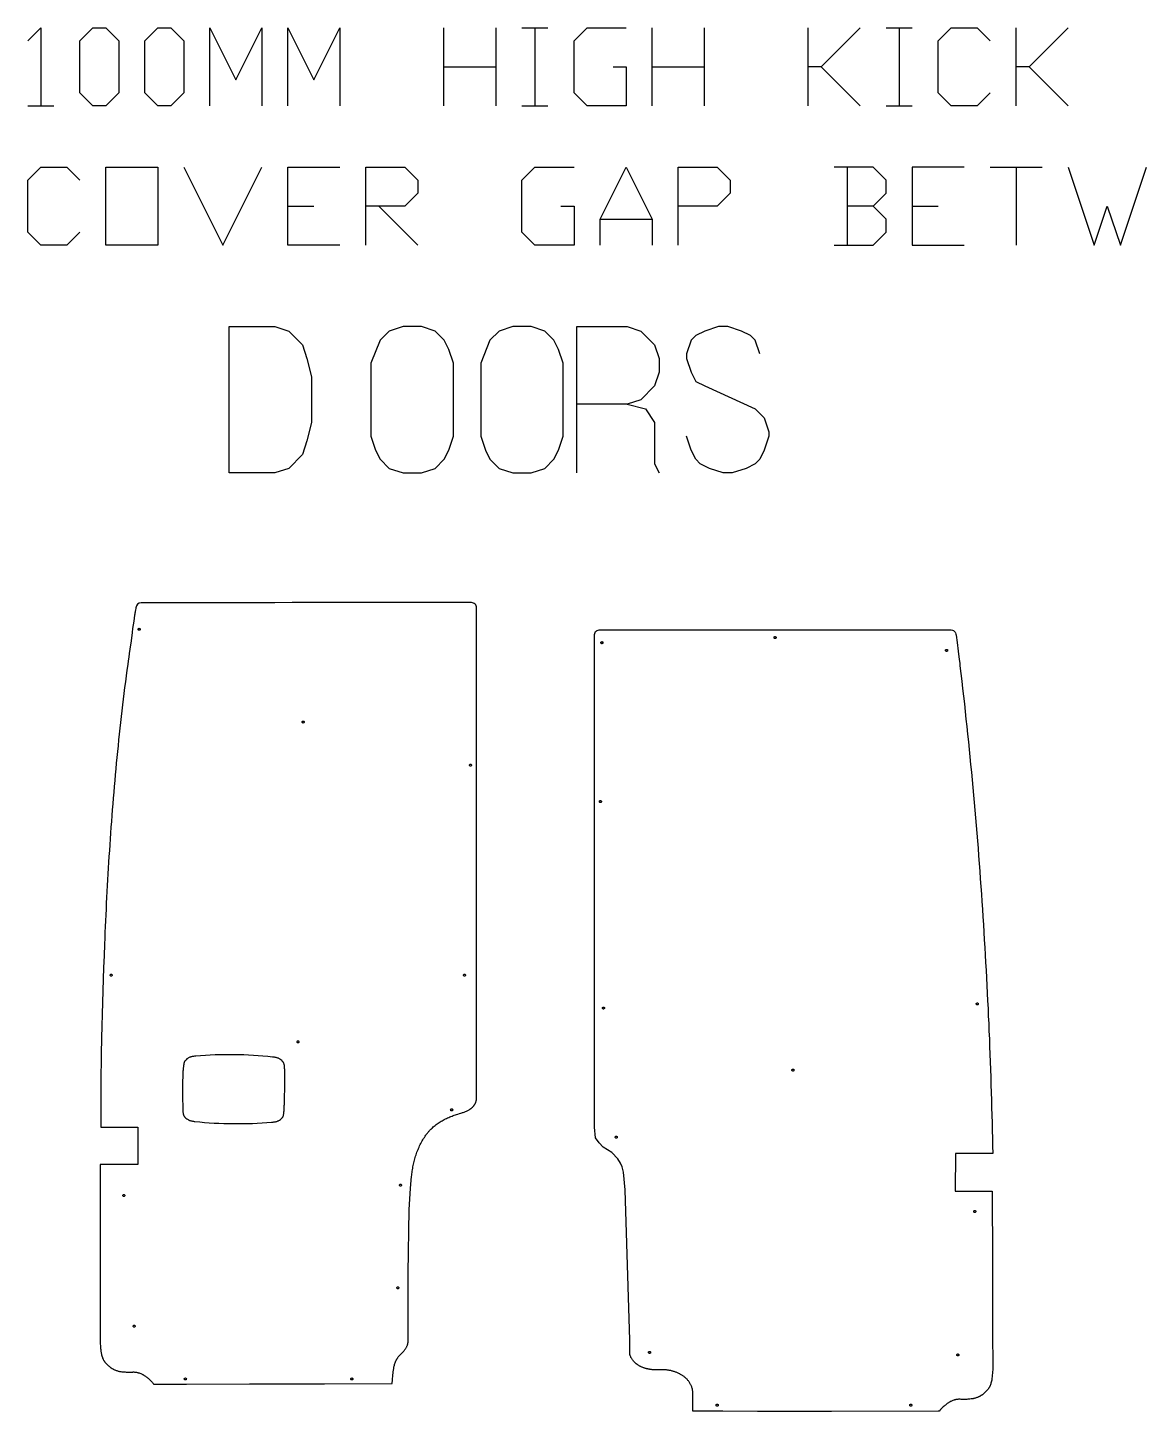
# Model space of a CAD drawing. Extents: x 123 to 9383, y -9826 to -282.
# Drawn here: x 123 to 2308, y -9329 to -6629 of the extents above; entities that cross this region are included whole.
import ezdxf

# ---------------------------------------------------------------- set-up
doc = ezdxf.new("R2010")
doc.units = 0
doc.layers.add('Default_Layer', color=1, linetype='CONTINUOUS')

msp = doc.modelspace()

# ---------------------------------------------------------------- linework, layer by layer
at = {"layer": 'Default_Layer'}
for points in [[(123.2, -6654.2), (148.6, -6628.8), (148.6, -6781.2)], [(478.8, -6781.2), (478.8, -6628.8), (529.6, -6730.4), (580.4, -6628.8), (580.4, -6781.2)], [(631.2, -6781.2), (631.2, -6628.8), (682, -6730.4), (732.8, -6628.8), (732.8, -6781.2)], [(936, -6781.2), (936, -6628.8)], [(1037.6, -6628.8), (1037.6, -6781.2)], [(1088.4, -6628.8), (1139.2, -6628.8)], [(1113.8, -6628.8), (1113.8, -6781.2)], [(1266.2, -6705), (1291.6, -6705), (1291.6, -6781.2), (1215.4, -6781.2), (1190, -6755.8), (1190, -6654.2), (1215.4, -6628.8), (1291.6, -6628.8)], [(1342.4, -6781.2), (1342.4, -6628.8)], [(1444, -6628.8), (1444, -6781.2)], [(1647.2, -6781.2), (1647.2, -6628.8)], [(1748.8, -6628.8), (1672.6, -6705), (1647.2, -6705)], [(1799.6, -6628.8), (1850.4, -6628.8)], [(1825, -6628.8), (1825, -6781.2)], [(2002.8, -6755.8), (1977.4, -6781.2), (1926.6, -6781.2), (1901.2, -6755.8), (1901.2, -6654.2), (1926.6, -6628.8), (1977.4, -6628.8), (2002.8, -6654.2)], [(2053.6, -6781.2), (2053.6, -6628.8)], [(2155.2, -6628.8), (2079, -6705), (2053.6, -6705)], [(936, -6705), (1037.6, -6705)], [(1342.4, -6705), (1444, -6705)], [(1672.6, -6705), (1748.8, -6781.2)], [(2079, -6705), (2155.2, -6781.2)], [(123.2, -6781.2), (174, -6781.2)], [(1088.4, -6781.2), (1139.2, -6781.2)], [(1799.6, -6781.2), (1850.4, -6781.2)], [(224.8, -7027.9), (199.4, -7053.3), (148.6, -7053.3), (123.2, -7027.9), (123.2, -6926.3), (148.6, -6900.9), (199.4, -6900.9), (224.8, -6926.3)], [(428, -6900.9), (504.2, -7053.3), (580.4, -6900.9)], [(732.8, -7053.3), (631.2, -7053.3), (631.2, -6900.9), (732.8, -6900.9)], [(783.6, -7053.3), (783.6, -6900.9), (859.8, -6900.9), (885.2, -6926.3), (885.2, -6951.7), (859.8, -6977.1), (783.6, -6977.1)], [(1164.6, -6977.1), (1190, -6977.1), (1190, -7053.3), (1113.8, -7053.3), (1088.4, -7027.9), (1088.4, -6926.3), (1113.8, -6900.9), (1190, -6900.9)], [(1240.8, -7053.3), (1240.8, -7002.5), (1291.6, -6900.9), (1342.4, -7002.5), (1342.4, -7053.3)], [(1393.2, -7053.3), (1393.2, -6900.9), (1469.4, -6900.9), (1494.8, -6926.3), (1494.8, -6951.7), (1469.4, -6977.1), (1393.2, -6977.1)], [(1774.2, -6977.1), (1799.6, -6951.7), (1799.6, -6926.3), (1774.2, -6900.9), (1698, -6900.9)], [(1723.4, -6900.9), (1723.4, -7053.3)], [(1952, -6900.9), (1850.4, -6900.9), (1850.4, -7053.3), (1952, -7053.3)], [(2002.8, -6900.9), (2104.4, -6900.9)], [(2053.6, -6900.9), (2053.6, -7053.3)], [(2155.2, -6900.9), (2206, -7053.3), (2231.4, -6977.1), (2256.8, -7053.3), (2307.6, -6900.9)], [(631.2, -6977.1), (682, -6977.1)], [(809, -6977.1), (885.2, -7053.3)], [(1698, -7053.3), (1774.2, -7053.3), (1799.6, -7027.9), (1799.6, -7002.5), (1774.2, -6977.1), (1723.4, -6977.1)], [(1850.4, -6977.1), (1901.2, -6977.1)], [(1240.8, -7002.5), (1342.4, -7002.5)], [(1195.5, -7497.7), (1195.5, -7211.9), (1293.7, -7211.9), (1320.5, -7220.9), (1347.3, -7247.7), (1356.2, -7274.5), (1356.2, -7301.2), (1347.3, -7328), (1320.5, -7354.8), (1293.7, -7363.8), (1195.5, -7363.8)], [(1552.7, -7265.5), (1543.7, -7238.7), (1534.8, -7229.8), (1516.9, -7220.9), (1490.2, -7211.9), (1472.3, -7211.9), (1445.5, -7220.9), (1427.6, -7229.8), (1418.7, -7238.7), (1409.8, -7265.5), (1409.8, -7274.5), (1418.7, -7301.2), (1427.6, -7319.1), (1445.5, -7328), (1543.7, -7372.7), (1561.6, -7390.5), (1570.5, -7417.3), (1570.5, -7426.3), (1561.6, -7453.1), (1552.7, -7470.9), (1543.7, -7479.8), (1525.9, -7488.8), (1499.1, -7497.7), (1481.2, -7497.7), (1454.4, -7488.8), (1436.6, -7479.8), (1427.6, -7470.9), (1418.7, -7453.1), (1409.8, -7426.3)], [(1293.7, -7363.8), (1329.4, -7372.7), (1347.3, -7399.5), (1347.3, -7479.8), (1356.2, -7497.7)]]:
    msp.add_lwpolyline(points, dxfattribs=at)
for points in [[(250.2, -6781.2), (224.8, -6755.8), (224.8, -6654.2), (250.2, -6628.8), (275.6, -6628.8), (301, -6654.2), (301, -6755.8), (275.6, -6781.2), (250.2, -6781.2)], [(377.2, -6781.2), (351.8, -6755.8), (351.8, -6654.2), (377.2, -6628.8), (402.6, -6628.8), (428, -6654.2), (428, -6755.8), (402.6, -6781.2), (377.2, -6781.2)], [(275.6, -7053.3), (275.6, -6900.9), (377.2, -6900.9), (377.2, -7053.3), (275.6, -7053.3)], [(516.8, -7497.7), (516.8, -7211.9), (606.1, -7211.9), (632.9, -7220.9), (659.7, -7247.7), (668.6, -7274.5), (677.5, -7310.2), (677.5, -7399.5), (668.6, -7435.2), (659.7, -7462), (632.9, -7488.8), (606.1, -7497.7), (516.8, -7497.7)], [(954.4, -7283.4), (945.4, -7256.6), (936.5, -7238.7), (918.7, -7220.9), (891.9, -7211.9), (856.1, -7211.9), (829.4, -7220.9), (811.5, -7238.7), (793.6, -7283.4), (793.6, -7426.3), (802.6, -7453.1), (811.5, -7470.9), (829.4, -7488.8), (856.1, -7497.7), (891.9, -7497.7), (918.7, -7488.8), (936.5, -7470.9), (945.4, -7453.1), (954.4, -7426.3), (954.4, -7283.4)], [(1168.7, -7283.4), (1159.8, -7256.6), (1150.8, -7238.7), (1133, -7220.9), (1106.2, -7211.9), (1070.5, -7211.9), (1043.7, -7220.9), (1025.8, -7238.7), (1007.9, -7283.4), (1007.9, -7426.3), (1016.9, -7453.1), (1025.8, -7470.9), (1043.7, -7488.8), (1070.5, -7497.7), (1106.2, -7497.7), (1133, -7488.8), (1150.8, -7470.9), (1159.8, -7453.1), (1168.7, -7426.3), (1168.7, -7283.4)], [(1242.5, -7829), (1242.6, -7828.8), (1242.6, -7828.6), (1242.6, -7828.4), (1242.7, -7828.2), (1242.8, -7828.1), (1242.9, -7827.9), (1243, -7827.7), (1243.1, -7827.6), (1243.3, -7827.5), (1243.4, -7827.4), (1243.6, -7827.3), (1243.8, -7827.2), (1244, -7827.1), (1244.1, -7827.1), (1244.3, -7827), (1244.5, -7827), (1244.8, -7827), (1244.9, -7827.1), (1245.1, -7827.1), (1245.3, -7827.2), (1245.5, -7827.3), (1245.7, -7827.4), (1245.8, -7827.5), (1246, -7827.6), (1246.1, -7827.7), (1246.2, -7827.9), (1246.3, -7828.1), (1246.4, -7828.2), (1246.5, -7828.4), (1246.5, -7828.6), (1246.5, -7828.8), (1246.5, -7829), (1246.5, -7829.2), (1246.5, -7829.4), (1246.5, -7829.6), (1246.4, -7829.8), (1246.3, -7830), (1246.2, -7830.1), (1246.1, -7830.3), (1246, -7830.4), (1245.8, -7830.6), (1245.7, -7830.7), (1245.5, -7830.8), (1245.3, -7830.9), (1245.1, -7830.9), (1244.9, -7831), (1244.8, -7831), (1244.5, -7831), (1244.3, -7831), (1244.1, -7831), (1244, -7830.9), (1243.8, -7830.9), (1243.6, -7830.8), (1243.4, -7830.7), (1243.3, -7830.6), (1243.1, -7830.4), (1243, -7830.3), (1242.9, -7830.1), (1242.8, -7830), (1242.7, -7829.8), (1242.6, -7829.6), (1242.6, -7829.4), (1242.6, -7829.2), (1242.5, -7829)], [(1580.5, -7819), (1580.6, -7818.8), (1580.6, -7818.6), (1580.6, -7818.4), (1580.7, -7818.2), (1580.8, -7818.1), (1580.9, -7817.9), (1581, -7817.7), (1581.1, -7817.6), (1581.3, -7817.5), (1581.4, -7817.4), (1581.6, -7817.3), (1581.8, -7817.2), (1582, -7817.1), (1582.1, -7817.1), (1582.3, -7817), (1582.5, -7817), (1582.8, -7817), (1582.9, -7817.1), (1583.1, -7817.1), (1583.3, -7817.2), (1583.5, -7817.3), (1583.7, -7817.4), (1583.8, -7817.5), (1584, -7817.6), (1584.1, -7817.7), (1584.2, -7817.9), (1584.3, -7818.1), (1584.4, -7818.2), (1584.5, -7818.4), (1584.5, -7818.6), (1584.5, -7818.8), (1584.5, -7819), (1584.5, -7819.2), (1584.5, -7819.4), (1584.5, -7819.6), (1584.4, -7819.8), (1584.3, -7820), (1584.2, -7820.1), (1584.1, -7820.3), (1584, -7820.4), (1583.8, -7820.6), (1583.7, -7820.7), (1583.5, -7820.8), (1583.3, -7820.9), (1583.1, -7820.9), (1582.9, -7821), (1582.8, -7821), (1582.5, -7821), (1582.3, -7821), (1582.1, -7821), (1582, -7820.9), (1581.8, -7820.9), (1581.6, -7820.8), (1581.4, -7820.7), (1581.3, -7820.6), (1581.1, -7820.4), (1581, -7820.3), (1580.9, -7820.1), (1580.8, -7820), (1580.7, -7819.8), (1580.6, -7819.6), (1580.6, -7819.4), (1580.6, -7819.2), (1580.5, -7819)], [(1915.5, -7844), (1915.6, -7843.8), (1915.6, -7843.6), (1915.6, -7843.4), (1915.7, -7843.2), (1915.8, -7843.1), (1915.9, -7842.9), (1916, -7842.7), (1916.1, -7842.6), (1916.3, -7842.5), (1916.4, -7842.4), (1916.6, -7842.3), (1916.8, -7842.2), (1917, -7842.1), (1917.1, -7842.1), (1917.3, -7842), (1917.5, -7842), (1917.8, -7842), (1917.9, -7842.1), (1918.1, -7842.1), (1918.3, -7842.2), (1918.5, -7842.3), (1918.7, -7842.4), (1918.8, -7842.5), (1919, -7842.6), (1919.1, -7842.7), (1919.2, -7842.9), (1919.3, -7843.1), (1919.4, -7843.2), (1919.5, -7843.4), (1919.5, -7843.6), (1919.5, -7843.8), (1919.5, -7844), (1919.5, -7844.2), (1919.5, -7844.4), (1919.5, -7844.6), (1919.4, -7844.8), (1919.3, -7845), (1919.2, -7845.1), (1919.1, -7845.3), (1919, -7845.4), (1918.8, -7845.6), (1918.7, -7845.7), (1918.5, -7845.8), (1918.3, -7845.9), (1918.1, -7845.9), (1917.9, -7846), (1917.8, -7846), (1917.5, -7846), (1917.3, -7846), (1917.1, -7846), (1917, -7845.9), (1916.8, -7845.9), (1916.6, -7845.8), (1916.4, -7845.7), (1916.3, -7845.6), (1916.1, -7845.4), (1916, -7845.3), (1915.9, -7845.1), (1915.8, -7845), (1915.7, -7844.8), (1915.6, -7844.6), (1915.6, -7844.4), (1915.6, -7844.2), (1915.5, -7844)], [(1239.5, -8139), (1239.6, -8138.8), (1239.6, -8138.6), (1239.6, -8138.4), (1239.7, -8138.2), (1239.8, -8138.1), (1239.9, -8137.9), (1240, -8137.7), (1240.1, -8137.6), (1240.3, -8137.5), (1240.4, -8137.4), (1240.6, -8137.3), (1240.8, -8137.2), (1241, -8137.1), (1241.1, -8137.1), (1241.3, -8137), (1241.5, -8137), (1241.8, -8137), (1241.9, -8137.1), (1242.1, -8137.1), (1242.3, -8137.2), (1242.5, -8137.3), (1242.7, -8137.4), (1242.8, -8137.5), (1243, -8137.6), (1243.1, -8137.7), (1243.2, -8137.9), (1243.3, -8138.1), (1243.4, -8138.2), (1243.5, -8138.4), (1243.5, -8138.6), (1243.5, -8138.8), (1243.5, -8139), (1243.5, -8139.2), (1243.5, -8139.4), (1243.5, -8139.6), (1243.4, -8139.8), (1243.3, -8140), (1243.2, -8140.1), (1243.1, -8140.3), (1243, -8140.4), (1242.8, -8140.6), (1242.7, -8140.7), (1242.5, -8140.8), (1242.3, -8140.9), (1242.1, -8140.9), (1241.9, -8141), (1241.8, -8141), (1241.5, -8141), (1241.3, -8141), (1241.1, -8141), (1241, -8140.9), (1240.8, -8140.9), (1240.6, -8140.8), (1240.4, -8140.7), (1240.3, -8140.6), (1240.1, -8140.4), (1240, -8140.3), (1239.9, -8140.1), (1239.8, -8140), (1239.7, -8139.8), (1239.6, -8139.6), (1239.6, -8139.4), (1239.6, -8139.2), (1239.5, -8139)], [(1975.5, -8534), (1975.6, -8533.8), (1975.6, -8533.6), (1975.6, -8533.4), (1975.7, -8533.2), (1975.8, -8533.1), (1975.9, -8532.9), (1976, -8532.7), (1976.1, -8532.6), (1976.3, -8532.5), (1976.4, -8532.4), (1976.6, -8532.3), (1976.8, -8532.2), (1977, -8532.1), (1977.1, -8532.1), (1977.3, -8532), (1977.5, -8532), (1977.8, -8532), (1977.9, -8532.1), (1978.1, -8532.1), (1978.3, -8532.2), (1978.5, -8532.3), (1978.7, -8532.4), (1978.8, -8532.5), (1979, -8532.6), (1979.1, -8532.7), (1979.2, -8532.9), (1979.3, -8533.1), (1979.4, -8533.2), (1979.5, -8533.4), (1979.5, -8533.6), (1979.5, -8533.8), (1979.5, -8534), (1979.5, -8534.2), (1979.5, -8534.4), (1979.5, -8534.6), (1979.4, -8534.8), (1979.3, -8535), (1979.2, -8535.1), (1979.1, -8535.3), (1979, -8535.4), (1978.8, -8535.6), (1978.7, -8535.7), (1978.5, -8535.8), (1978.3, -8535.9), (1978.1, -8535.9), (1977.9, -8536), (1977.8, -8536), (1977.5, -8536), (1977.3, -8536), (1977.1, -8536), (1977, -8535.9), (1976.8, -8535.9), (1976.6, -8535.8), (1976.4, -8535.7), (1976.3, -8535.6), (1976.1, -8535.4), (1976, -8535.3), (1975.9, -8535.1), (1975.8, -8535), (1975.7, -8534.8), (1975.6, -8534.6), (1975.6, -8534.4), (1975.6, -8534.2), (1975.5, -8534)], [(1245.5, -8542), (1245.6, -8541.8), (1245.6, -8541.6), (1245.6, -8541.4), (1245.7, -8541.2), (1245.8, -8541.1), (1245.9, -8540.9), (1246, -8540.7), (1246.1, -8540.6), (1246.3, -8540.5), (1246.4, -8540.4), (1246.6, -8540.3), (1246.8, -8540.2), (1247, -8540.1), (1247.1, -8540.1), (1247.3, -8540), (1247.5, -8540), (1247.8, -8540), (1247.9, -8540.1), (1248.1, -8540.1), (1248.3, -8540.2), (1248.5, -8540.3), (1248.7, -8540.4), (1248.8, -8540.5), (1249, -8540.6), (1249.1, -8540.7), (1249.2, -8540.9), (1249.3, -8541.1), (1249.4, -8541.2), (1249.5, -8541.4), (1249.5, -8541.6), (1249.5, -8541.8), (1249.5, -8542), (1249.5, -8542.2), (1249.5, -8542.4), (1249.5, -8542.6), (1249.4, -8542.8), (1249.3, -8543), (1249.2, -8543.1), (1249.1, -8543.3), (1249, -8543.4), (1248.8, -8543.6), (1248.7, -8543.7), (1248.5, -8543.8), (1248.3, -8543.9), (1248.1, -8543.9), (1247.9, -8544), (1247.8, -8544), (1247.5, -8544), (1247.3, -8544), (1247.1, -8544), (1247, -8543.9), (1246.8, -8543.9), (1246.6, -8543.8), (1246.4, -8543.7), (1246.3, -8543.6), (1246.1, -8543.4), (1246, -8543.3), (1245.9, -8543.1), (1245.8, -8543), (1245.7, -8542.8), (1245.6, -8542.6), (1245.6, -8542.4), (1245.6, -8542.2), (1245.5, -8542)], [(1615.5, -8663), (1615.6, -8662.8), (1615.6, -8662.6), (1615.6, -8662.4), (1615.7, -8662.2), (1615.8, -8662.1), (1615.9, -8661.9), (1616, -8661.7), (1616.1, -8661.6), (1616.3, -8661.5), (1616.4, -8661.4), (1616.6, -8661.3), (1616.8, -8661.2), (1617, -8661.1), (1617.1, -8661.1), (1617.3, -8661), (1617.5, -8661), (1617.8, -8661), (1617.9, -8661.1), (1618.1, -8661.1), (1618.3, -8661.2), (1618.5, -8661.3), (1618.7, -8661.4), (1618.8, -8661.5), (1619, -8661.6), (1619.1, -8661.7), (1619.2, -8661.9), (1619.3, -8662.1), (1619.4, -8662.2), (1619.5, -8662.4), (1619.5, -8662.6), (1619.5, -8662.8), (1619.5, -8663), (1619.5, -8663.2), (1619.5, -8663.4), (1619.5, -8663.6), (1619.4, -8663.8), (1619.3, -8664), (1619.2, -8664.1), (1619.1, -8664.3), (1619, -8664.4), (1618.8, -8664.6), (1618.7, -8664.7), (1618.5, -8664.8), (1618.3, -8664.9), (1618.1, -8664.9), (1617.9, -8665), (1617.8, -8665), (1617.5, -8665), (1617.3, -8665), (1617.1, -8665), (1617, -8664.9), (1616.8, -8664.9), (1616.6, -8664.8), (1616.4, -8664.7), (1616.3, -8664.6), (1616.1, -8664.4), (1616, -8664.3), (1615.9, -8664.1), (1615.8, -8664), (1615.7, -8663.8), (1615.6, -8663.6), (1615.6, -8663.4), (1615.6, -8663.2), (1615.5, -8663)], [(1270.5, -8794), (1270.6, -8793.8), (1270.6, -8793.6), (1270.6, -8793.4), (1270.7, -8793.2), (1270.8, -8793.1), (1270.9, -8792.9), (1271, -8792.7), (1271.1, -8792.6), (1271.3, -8792.5), (1271.4, -8792.4), (1271.6, -8792.3), (1271.8, -8792.2), (1272, -8792.1), (1272.1, -8792.1), (1272.3, -8792), (1272.5, -8792), (1272.8, -8792), (1272.9, -8792.1), (1273.1, -8792.1), (1273.3, -8792.2), (1273.5, -8792.3), (1273.7, -8792.4), (1273.8, -8792.5), (1274, -8792.6), (1274.1, -8792.7), (1274.2, -8792.9), (1274.3, -8793.1), (1274.4, -8793.2), (1274.5, -8793.4), (1274.5, -8793.6), (1274.5, -8793.8), (1274.5, -8794), (1274.5, -8794.2), (1274.5, -8794.4), (1274.5, -8794.6), (1274.4, -8794.8), (1274.3, -8795), (1274.2, -8795.1), (1274.1, -8795.3), (1274, -8795.4), (1273.8, -8795.6), (1273.7, -8795.7), (1273.5, -8795.8), (1273.3, -8795.9), (1273.1, -8795.9), (1272.9, -8796), (1272.8, -8796), (1272.5, -8796), (1272.3, -8796), (1272.1, -8796), (1272, -8795.9), (1271.8, -8795.9), (1271.6, -8795.8), (1271.4, -8795.7), (1271.3, -8795.6), (1271.1, -8795.4), (1271, -8795.3), (1270.9, -8795.1), (1270.8, -8795), (1270.7, -8794.8), (1270.6, -8794.6), (1270.6, -8794.4), (1270.6, -8794.2), (1270.5, -8794)], [(1970.5, -8939), (1970.6, -8938.8), (1970.6, -8938.6), (1970.6, -8938.4), (1970.7, -8938.2), (1970.8, -8938.1), (1970.9, -8937.9), (1971, -8937.7), (1971.1, -8937.6), (1971.3, -8937.5), (1971.4, -8937.4), (1971.6, -8937.3), (1971.8, -8937.2), (1972, -8937.1), (1972.1, -8937.1), (1972.3, -8937), (1972.5, -8937), (1972.8, -8937), (1972.9, -8937.1), (1973.1, -8937.1), (1973.3, -8937.2), (1973.5, -8937.3), (1973.7, -8937.4), (1973.8, -8937.5), (1974, -8937.6), (1974.1, -8937.7), (1974.2, -8937.9), (1974.3, -8938.1), (1974.4, -8938.2), (1974.5, -8938.4), (1974.5, -8938.6), (1974.5, -8938.8), (1974.5, -8939), (1974.5, -8939.2), (1974.5, -8939.4), (1974.5, -8939.6), (1974.4, -8939.8), (1974.3, -8940), (1974.2, -8940.1), (1974.1, -8940.3), (1974, -8940.4), (1973.8, -8940.6), (1973.7, -8940.7), (1973.5, -8940.8), (1973.3, -8940.9), (1973.1, -8940.9), (1972.9, -8941), (1972.8, -8941), (1972.5, -8941), (1972.3, -8941), (1972.1, -8941), (1972, -8940.9), (1971.8, -8940.9), (1971.6, -8940.8), (1971.4, -8940.7), (1971.3, -8940.6), (1971.1, -8940.4), (1971, -8940.3), (1970.9, -8940.1), (1970.8, -8940), (1970.7, -8939.8), (1970.6, -8939.6), (1970.6, -8939.4), (1970.6, -8939.2), (1970.5, -8939)], [(1335.5, -9214), (1335.6, -9213.8), (1335.6, -9213.6), (1335.6, -9213.4), (1335.7, -9213.2), (1335.8, -9213.1), (1335.9, -9212.9), (1336, -9212.7), (1336.1, -9212.6), (1336.3, -9212.5), (1336.4, -9212.4), (1336.6, -9212.3), (1336.8, -9212.2), (1337, -9212.1), (1337.1, -9212.1), (1337.3, -9212), (1337.5, -9212), (1337.8, -9212), (1337.9, -9212.1), (1338.1, -9212.1), (1338.3, -9212.2), (1338.5, -9212.3), (1338.7, -9212.4), (1338.8, -9212.5), (1339, -9212.6), (1339.1, -9212.7), (1339.2, -9212.9), (1339.3, -9213.1), (1339.4, -9213.2), (1339.5, -9213.4), (1339.5, -9213.6), (1339.5, -9213.8), (1339.5, -9214), (1339.5, -9214.2), (1339.5, -9214.4), (1339.5, -9214.6), (1339.4, -9214.8), (1339.3, -9215), (1339.2, -9215.1), (1339.1, -9215.3), (1339, -9215.4), (1338.8, -9215.6), (1338.7, -9215.7), (1338.5, -9215.8), (1338.3, -9215.9), (1338.1, -9215.9), (1337.9, -9216), (1337.8, -9216), (1337.5, -9216), (1337.3, -9216), (1337.1, -9216), (1337, -9215.9), (1336.8, -9215.9), (1336.6, -9215.8), (1336.4, -9215.7), (1336.3, -9215.6), (1336.1, -9215.4), (1336, -9215.3), (1335.9, -9215.1), (1335.8, -9215), (1335.7, -9214.8), (1335.6, -9214.6), (1335.6, -9214.4), (1335.6, -9214.2), (1335.5, -9214)], [(1937.5, -9219), (1937.6, -9218.8), (1937.6, -9218.6), (1937.6, -9218.4), (1937.7, -9218.2), (1937.8, -9218.1), (1937.9, -9217.9), (1938, -9217.7), (1938.1, -9217.6), (1938.3, -9217.5), (1938.4, -9217.4), (1938.6, -9217.3), (1938.8, -9217.2), (1939, -9217.1), (1939.1, -9217.1), (1939.3, -9217), (1939.5, -9217), (1939.8, -9217), (1939.9, -9217.1), (1940.1, -9217.1), (1940.3, -9217.2), (1940.5, -9217.3), (1940.7, -9217.4), (1940.8, -9217.5), (1941, -9217.6), (1941.1, -9217.7), (1941.2, -9217.9), (1941.3, -9218.1), (1941.4, -9218.2), (1941.5, -9218.4), (1941.5, -9218.6), (1941.5, -9218.8), (1941.5, -9219), (1941.5, -9219.2), (1941.5, -9219.4), (1941.5, -9219.6), (1941.4, -9219.8), (1941.3, -9220), (1941.2, -9220.1), (1941.1, -9220.3), (1941, -9220.4), (1940.8, -9220.6), (1940.7, -9220.7), (1940.5, -9220.8), (1940.3, -9220.9), (1940.1, -9220.9), (1939.9, -9221), (1939.8, -9221), (1939.5, -9221), (1939.3, -9221), (1939.1, -9221), (1939, -9220.9), (1938.8, -9220.9), (1938.6, -9220.8), (1938.4, -9220.7), (1938.3, -9220.6), (1938.1, -9220.4), (1938, -9220.3), (1937.9, -9220.1), (1937.8, -9220), (1937.7, -9219.8), (1937.6, -9219.6), (1937.6, -9219.4), (1937.6, -9219.2), (1937.5, -9219)], [(1467.5, -9317), (1467.6, -9316.8), (1467.6, -9316.6), (1467.6, -9316.4), (1467.7, -9316.2), (1467.8, -9316.1), (1467.9, -9315.9), (1468, -9315.7), (1468.1, -9315.6), (1468.3, -9315.5), (1468.4, -9315.4), (1468.6, -9315.3), (1468.8, -9315.2), (1469, -9315.1), (1469.1, -9315.1), (1469.3, -9315), (1469.5, -9315), (1469.8, -9315), (1469.9, -9315.1), (1470.1, -9315.1), (1470.3, -9315.2), (1470.5, -9315.3), (1470.7, -9315.4), (1470.8, -9315.5), (1471, -9315.6), (1471.1, -9315.7), (1471.2, -9315.9), (1471.3, -9316.1), (1471.4, -9316.2), (1471.5, -9316.4), (1471.5, -9316.6), (1471.5, -9316.8), (1471.5, -9317), (1471.5, -9317.2), (1471.5, -9317.4), (1471.5, -9317.6), (1471.4, -9317.8), (1471.3, -9318), (1471.2, -9318.1), (1471.1, -9318.3), (1471, -9318.4), (1470.8, -9318.6), (1470.7, -9318.7), (1470.5, -9318.8), (1470.3, -9318.9), (1470.1, -9318.9), (1469.9, -9319), (1469.8, -9319), (1469.5, -9319), (1469.3, -9319), (1469.1, -9319), (1469, -9318.9), (1468.8, -9318.9), (1468.6, -9318.8), (1468.4, -9318.7), (1468.3, -9318.6), (1468.1, -9318.4), (1468, -9318.3), (1467.9, -9318.1), (1467.8, -9318), (1467.7, -9317.8), (1467.6, -9317.6), (1467.6, -9317.4), (1467.6, -9317.2), (1467.5, -9317)], [(1845.5, -9317), (1845.6, -9316.8), (1845.6, -9316.6), (1845.6, -9316.4), (1845.7, -9316.2), (1845.8, -9316.1), (1845.9, -9315.9), (1846, -9315.7), (1846.1, -9315.6), (1846.3, -9315.5), (1846.4, -9315.4), (1846.6, -9315.3), (1846.8, -9315.2), (1847, -9315.1), (1847.1, -9315.1), (1847.3, -9315), (1847.5, -9315), (1847.8, -9315), (1847.9, -9315.1), (1848.1, -9315.1), (1848.3, -9315.2), (1848.5, -9315.3), (1848.7, -9315.4), (1848.8, -9315.5), (1849, -9315.6), (1849.1, -9315.7), (1849.2, -9315.9), (1849.3, -9316.1), (1849.4, -9316.2), (1849.5, -9316.4), (1849.5, -9316.6), (1849.5, -9316.8), (1849.5, -9317), (1849.5, -9317.2), (1849.5, -9317.4), (1849.5, -9317.6), (1849.4, -9317.8), (1849.3, -9318), (1849.2, -9318.1), (1849.1, -9318.3), (1849, -9318.4), (1848.8, -9318.6), (1848.7, -9318.7), (1848.5, -9318.8), (1848.3, -9318.9), (1848.1, -9318.9), (1847.9, -9319), (1847.8, -9319), (1847.5, -9319), (1847.3, -9319), (1847.1, -9319), (1847, -9318.9), (1846.8, -9318.9), (1846.6, -9318.8), (1846.4, -9318.7), (1846.3, -9318.6), (1846.1, -9318.4), (1846, -9318.3), (1845.9, -9318.1), (1845.8, -9318), (1845.7, -9317.8), (1845.6, -9317.6), (1845.6, -9317.4), (1845.6, -9317.2), (1845.5, -9317)]]:
    msp.add_lwpolyline(points, close=True, dxfattribs=at)
for points in [[(866.2, -9059.7), (868.2, -8936), (870.7, -8893.3), (872.7, -8870.9), (873.1, -8868.2), (873.4, -8865.5), (873.8, -8862.8), (874.2, -8860.2), (874.6, -8857.5), (875.1, -8854.8), (875.6, -8852.2), (876.1, -8849.5), (876.7, -8846.9), (877.3, -8844.2), (877.9, -8841.6), (878.6, -8839), (879.3, -8836.3), (880, -8833.7), (880.8, -8831.2), (881.7, -8828.6), (882.5, -8826), (883.4, -8823.5), (884.4, -8821), (885.4, -8818.4), (886.4, -8815.9), (887.5, -8813.5), (888.6, -8811), (889.7, -8808.6), (891, -8806.2), (892.2, -8803.8), (893.5, -8801.4), (894.9, -8799), (896.3, -8796.7), (897.8, -8794.4), (899.3, -8792.1), (900.8, -8789.9), (901.5, -8788.9), (902.2, -8787.9), (903, -8787), (903.7, -8786), (904.5, -8785.1), (905.2, -8784.2), (906, -8783.3), (906.8, -8782.4), (907.6, -8781.5), (908.4, -8780.6), (909.2, -8779.8), (910, -8778.9), (910.9, -8778.1), (911.7, -8777.3), (913.5, -8775.7), (915.2, -8774.1), (917, -8772.6), (918.9, -8771.1), (920.7, -8769.6), (922.6, -8768.2), (924.6, -8766.9), (926.5, -8765.6), (928.5, -8764.3), (930.5, -8763), (932.6, -8761.9), (934.7, -8760.7), (936.7, -8759.6), (938.9, -8758.5), (941, -8757.5), (943.1, -8756.5), (945.3, -8755.5), (947.5, -8754.6), (949.7, -8753.7), (951.9, -8752.8), (954.1, -8752), (956.3, -8751.2), (958.5, -8750.5), (960.8, -8749.7), (963, -8749.1), (966.1, -8748.1), (969.1, -8747.2), (970.7, -8746.7), (972.2, -8746.2), (973.8, -8745.6), (975.3, -8745.1), (976.8, -8744.5), (978.3, -8743.9), (979.8, -8743.3), (981.2, -8742.6), (982.7, -8741.9), (984.1, -8741.1), (985.4, -8740.4), (986.8, -8739.5), (987.4, -8739.1), (988.1, -8738.7), (988.7, -8738.2), (989.3, -8737.8), (989.9, -8737.3), (990.5, -8736.8), (991.1, -8736.3), (991.6, -8735.8), (992.2, -8735.3), (992.7, -8734.7), (993.2, -8734.2), (993.7, -8733.6), (994.2, -8733), (994.7, -8732.4), (995.1, -8731.8), (995.5, -8731.2), (996, -8730.5), (996.4, -8729.9), (996.7, -8729.2), (997.1, -8728.5), (997.4, -8727.8), (997.7, -8727.1), (998, -8726.4), (998.3, -8725.6), (998.6, -8724.8), (998.8, -8724), (999, -8723.2), (999.2, -8722.4), (999.3, -8721.5), (999.5, -8720.6), (999.6, -8719.8), (999.7, -8718.8), (999.7, -8718.7), (999.7, -8239.5), (999.8, -7760.9, 0.414237), (989.8, -7750.9), (668.1, -7750.8), (639.6, -7750.9), (605.9, -7751), (567.8, -7751.1), (526.3, -7751.1), (482.3, -7751.2), (436.7, -7751.2), (390.5, -7751.2), (344.6, -7751.1, 0.403969), (334.6, -7760.8), (334.6, -7761.8), (333.9, -7765.3), (333.6, -7766.3), (333.3, -7767.6), (333, -7769.2), (332.7, -7771.1), (332.3, -7773.2), (331.9, -7775.6), (331.1, -7781), (330.2, -7787.1), (329.2, -7794), (328.2, -7801.4), (327.1, -7809.1), (325, -7825.4), (322.8, -7841.9), (321.7, -7849.9), (320.6, -7857.5), (319.6, -7864.7), (318.6, -7871.3), (317.1, -7882.6), (315.6, -7893.9), (314.1, -7905.3), (312.6, -7916.6), (311.2, -7927.9), (309.8, -7939.3), (308.4, -7950.6), (307.1, -7961.9), (305.8, -7973.3), (304.5, -7984.6), (303.3, -7996), (302, -8007.3), (300.8, -8018.7), (299.7, -8030), (298.5, -8041.4), (297.4, -8052.8), (296.3, -8064.1), (295.2, -8075.5), (294.2, -8086.9), (293.2, -8098.2), (292.2, -8109.6), (291.2, -8121), (290.2, -8132.4), (289.3, -8143.7), (288.4, -8155.1), (287.5, -8166.5), (286.7, -8177.9), (285.8, -8189.3), (285, -8200.7), (284.2, -8212.1), (283.5, -8223.4), (282.7, -8234.8), (282, -8246.2), (281.3, -8257.6), (280.6, -8269), (279.9, -8280.4), (279.2, -8291.8), (278.6, -8303.2), (278, -8314.6), (277.4, -8326), (276.8, -8337.4), (276.2, -8348.8), (275.7, -8360.3), (275.2, -8371.7), (274.6, -8383.1), (274.1, -8394.5), (273.7, -8405.9), (273.2, -8417.3), (272.3, -8440.1), (271.5, -8462.9), (270.7, -8485.8), (269.9, -8508.6), (269.3, -8531.4), (268.6, -8554.3), (268, -8577.1), (267.5, -8599.9), (267.2, -8610.8), (267, -8621.7), (266.8, -8632.7), (266.6, -8643.6), (266.5, -8654.5), (266.3, -8665.4), (266.2, -8676.3), (266.1, -8687.2), (266, -8698.1), (265.9, -8709), (265.9, -8719.9), (265.9, -8730.9), (265.8, -8752.8), (265.8, -8774.7), (338.3, -8774.7), (338.3, -8847.5), (264.8, -8847.5), (264.8, -8849.3), (264.8, -9195.7), (265, -9198.3), (265.2, -9200.9), (265.7, -9206.2), (265.9, -9208.7), (266.1, -9211.1), (266.3, -9212.3), (266.4, -9213.3), (266.6, -9214.3), (266.8, -9215.3), (267.2, -9217), (267.6, -9218.9), (268.2, -9220.7), (268.7, -9222.6), (269, -9223.5), (269.3, -9224.3), (269.6, -9225.2), (269.9, -9226), (270.3, -9226.8), (270.6, -9227.5), (270.9, -9228.2), (271.3, -9228.9), (271.7, -9229.5), (272.1, -9230.2), (272.6, -9230.9), (273.1, -9231.6), (273.6, -9232.3), (274.2, -9233), (275.3, -9234.3), (276.4, -9235.5), (277.3, -9236.5), (278.6, -9237.8), (279.2, -9238.5), (279.9, -9239.1), (280.6, -9239.7), (281.3, -9240.3), (282.2, -9241.1), (283.5, -9242.2), (284.2, -9242.8), (284.9, -9243.3), (285.6, -9243.9), (286.3, -9244.4), (287, -9244.8), (287.7, -9245.3), (288.5, -9245.7), (289.3, -9246.2), (290.1, -9246.6), (290.9, -9247.1), (291.7, -9247.5), (292.6, -9247.8), (293.5, -9248.2), (294.5, -9248.6), (295.7, -9249.1), (297, -9249.5), (298.3, -9250), (299.6, -9250.4), (301, -9250.8), (302.3, -9251.1), (302.9, -9251.2), (303.6, -9251.3), (305.3, -9251.6), (307.2, -9251.8), (309.1, -9252), (311.2, -9252.2), (313.3, -9252.3), (315.4, -9252.5), (317.3, -9252.6), (318.3, -9252.6), (319.3, -9252.6), (320.4, -9252.6), (321.5, -9252.6), (323.8, -9252.5), (326.1, -9252.4), (328.4, -9252.4), (329.5, -9252.3), (330.6, -9252.3), (331.6, -9252.4), (332.6, -9252.4), (333.5, -9252.5), (334.4, -9252.6), (335.2, -9252.7), (336, -9252.9), (336.8, -9253), (337.6, -9253.2), (338.4, -9253.4), (339.2, -9253.7), (340, -9253.9), (340.8, -9254.2), (342.4, -9254.7), (343.9, -9255.3), (345.4, -9255.9), (346.8, -9256.6), (347.5, -9256.9), (348.2, -9257.3), (348.9, -9257.7), (349.6, -9258.1), (350.9, -9258.9), (352.2, -9259.8), (353.5, -9260.7), (354.7, -9261.7), (356, -9262.6), (357.2, -9263.6), (358.5, -9264.6), (359.8, -9265.8), (361.2, -9267.1), (362.6, -9268.3), (363.8, -9269.5), (364.9, -9270.6), (365.8, -9271.4), (366.3, -9272), (366.5, -9272.2), (366.7, -9272.5), (367.1, -9273), (367.7, -9274.1), (368, -9274.6), (368.2, -9274.9), (368.4, -9275.1), (368.6, -9275.3), (368.8, -9275.5), (369.1, -9275.7), (369.3, -9275.8), (369.5, -9275.8), (369.8, -9275.9), (371, -9275.9), (392, -9275.9), (433.1, -9275.8), (556.5, -9275.5), (703.1, -9275.2), (834.8, -9274.9), (835, -9273.3), (835.2, -9271.6), (835.3, -9270), (835.5, -9268.3), (835.8, -9264.9), (836.1, -9261.4), (836.4, -9258), (836.7, -9254.5), (836.9, -9252.8), (837.1, -9251), (837.3, -9249.3), (837.6, -9247.6), (837.9, -9245.9), (838.2, -9244.2), (838.5, -9242.5), (838.9, -9240.8), (839.3, -9239.2), (839.8, -9237.5), (840.3, -9235.9), (840.8, -9234.3), (841.4, -9232.7), (841.7, -9231.9), (842.1, -9231.1), (842.4, -9230.4), (842.8, -9229.6), (843.2, -9228.8), (843.5, -9228.1), (844, -9227.3), (844.4, -9226.6), (844.8, -9225.9), (845.3, -9225.1), (845.8, -9224.4), (846.3, -9223.7), (846.8, -9223), (847.3, -9222.3), (850.5, -9219.1), (852.1, -9217.5), (853.7, -9215.8), (855.3, -9214.1), (856.1, -9213.2), (856.9, -9212.3), (857.6, -9211.4), (858.4, -9210.5), (859.1, -9209.6), (859.8, -9208.7), (860.5, -9207.8), (861.1, -9206.8), (861.7, -9205.9), (862.3, -9204.9), (862.9, -9203.9), (863.4, -9202.9), (863.9, -9201.9), (864.3, -9200.9), (864.7, -9199.9), (865.1, -9198.8), (865.4, -9197.8), (865.6, -9196.7), (865.8, -9195.6), (866, -9194.5), (866.1, -9193.4), (866.1, -9192.9), (866.1, -9192.3), (866.2, -9059.7)], [(343.1, -7802.9, -0.414214), (341.1, -7804.9, -0.414214), (339.1, -7802.9, -0.414214), (341.1, -7800.9, -0.414214), (343.1, -7802.9)], [(1943.7, -7874.3), (1945.5, -7889.1), (1947.2, -7903.9), (1948.9, -7918.7), (1950.6, -7933.5), (1952.2, -7948.3), (1953.8, -7963.1), (1955.4, -7978), (1957, -7992.8), (1958.6, -8007.6), (1960.1, -8022.4), (1961.6, -8037.3), (1963.1, -8052.1), (1964.5, -8066.9), (1965.9, -8081.8), (1967.3, -8096.6), (1968.7, -8111.5), (1970.1, -8126.3), (1971.4, -8141.2), (1972.7, -8156), (1974, -8170.9), (1975.2, -8185.7), (1976.5, -8200.6), (1977.7, -8215.4), (1978.9, -8230.3), (1980, -8245.2), (1981.2, -8260), (1982.3, -8274.9), (1983.4, -8289.8), (1984.4, -8304.6), (1985.5, -8319.5), (1986.5, -8334.4), (1987.5, -8349.3), (1988.5, -8364.1), (1989.4, -8379), (1990.3, -8393.9), (1991.2, -8408.8), (1992.1, -8423.6), (1993, -8438.5), (1993.8, -8453.4), (1994.6, -8468.3), (1995.4, -8483.2), (1996.2, -8498.1), (1996.9, -8513), (1997.7, -8527.9), (1998.4, -8542.8), (1999, -8557.6), (1999.7, -8572.5), (2000.3, -8587.4), (2001, -8602.3), (2001.5, -8617.2), (2002.1, -8632.1), (2002.7, -8647), (2003.2, -8661.9), (2003.7, -8676.8), (2004.2, -8691.7), (2004.6, -8706.6), (2005.1, -8721.5), (2005.5, -8736.4), (2005.9, -8751.3), (2006.3, -8766.2), (2006.6, -8781.1), (2007, -8796), (2007.3, -8810.9), (2007.6, -8825.9), (1935, -8825.9), (1934, -8899.2), (2006.8, -8899.2), (2006.8, -8920.3), (2006.8, -8943.3), (2006.9, -8993), (2007.1, -9045.5), (2007.2, -9098), (2007.4, -9147.4), (2007.5, -9191), (2007.6, -9225.8), (2007.6, -9239), (2007.6, -9249), (2007.3, -9251.5), (2007.1, -9254.1), (2006.7, -9259.4), (2006.5, -9262), (2006.2, -9264.4), (2006.1, -9265.5), (2005.9, -9266.6), (2005.8, -9267.6), (2005.6, -9268.5), (2005.2, -9270.3), (2004.7, -9272.1), (2004.2, -9274), (2003.6, -9275.8), (2003.3, -9276.7), (2003, -9277.6), (2002.7, -9278.4), (2002.4, -9279.3), (2002.1, -9280), (2001.8, -9280.8), (2001.4, -9281.5), (2001.1, -9282.2), (2000.7, -9282.8), (2000.3, -9283.5), (1999.8, -9284.1), (1999.3, -9284.8), (1998.7, -9285.5), (1998.2, -9286.2), (1997, -9287.5), (1996, -9288.7), (1995, -9289.8), (1993.8, -9291.1), (1993.1, -9291.7), (1992.5, -9292.4), (1991.8, -9293), (1991.1, -9293.6), (1990.2, -9294.4), (1988.9, -9295.5), (1988.2, -9296), (1987.5, -9296.6), (1986.7, -9297.1), (1986, -9297.6), (1985.4, -9298.1), (1984.6, -9298.5), (1983.9, -9299), (1983.1, -9299.4), (1982.3, -9299.9), (1981.4, -9300.3), (1980.6, -9300.7), (1979.8, -9301.1), (1978.9, -9301.5), (1977.8, -9301.9), (1976.6, -9302.3), (1975.4, -9302.8), (1974.1, -9303.2), (1972.7, -9303.6), (1971.4, -9304), (1970.1, -9304.3), (1969.4, -9304.4), (1968.7, -9304.6), (1967.1, -9304.8), (1965.2, -9305), (1963.2, -9305.2), (1961.1, -9305.4), (1959.1, -9305.6), (1957, -9305.7), (1955, -9305.8), (1954.1, -9305.9), (1953, -9305.9), (1952, -9305.9), (1950.9, -9305.8), (1948.6, -9305.8), (1946.2, -9305.7), (1944, -9305.6), (1942.8, -9305.6), (1941.8, -9305.6), (1940.7, -9305.6), (1939.8, -9305.7), (1938.8, -9305.7), (1938, -9305.8), (1937.2, -9306), (1936.4, -9306.1), (1935.6, -9306.3), (1934.8, -9306.5), (1934, -9306.7), (1933.2, -9306.9), (1932.4, -9307.2), (1931.6, -9307.4), (1930, -9307.9), (1928.5, -9308.5), (1927, -9309.2), (1925.5, -9309.8), (1924.8, -9310.2), (1924.2, -9310.6), (1923.5, -9310.9), (1922.8, -9311.3), (1921.5, -9312.2), (1920.2, -9313.1), (1918.9, -9314), (1917.6, -9314.9), (1916.4, -9315.9), (1915.2, -9316.8), (1913.9, -9317.9), (1912.5, -9319.1), (1911.1, -9320.3), (1909.8, -9321.6), (1908.5, -9322.8), (1907.4, -9323.8), (1906.6, -9324.7), (1906, -9325.3), (1905.8, -9325.5), (1905.6, -9325.7), (1905.3, -9326.3), (1904.6, -9327.3), (1904.3, -9327.8), (1904.1, -9328.1), (1903.9, -9328.3), (1903.7, -9328.5), (1903.4, -9328.7), (1903.2, -9328.9), (1902.9, -9329), (1902.8, -9329), (1902.5, -9329), (1901.3, -9329), (1693, -9329.1), (1548.5, -9329.1), (1480.9, -9329), (1422.1, -9329), (1422.2, -9291.3), (1422, -9289.8), (1421.7, -9288.3), (1421.4, -9286.9), (1421.1, -9285.5), (1420.7, -9284.1), (1420.3, -9282.8), (1419.9, -9281.4), (1419.4, -9280.1), (1418.8, -9278.9), (1418.3, -9277.6), (1417.7, -9276.4), (1417, -9275.2), (1416.4, -9274), (1415.7, -9272.9), (1414.9, -9271.8), (1414.1, -9270.7), (1413.3, -9269.7), (1412.5, -9268.6), (1411.6, -9267.6), (1410.7, -9266.6), (1409.8, -9265.7), (1408.9, -9264.8), (1407.9, -9263.9), (1406.9, -9263), (1405.9, -9262.1), (1404.8, -9261.3), (1403.8, -9260.5), (1402.7, -9259.7), (1401.6, -9259), (1400.4, -9258.3), (1399.3, -9257.6), (1398.1, -9256.9), (1396.9, -9256.2), (1395.7, -9255.6), (1394.5, -9255), (1393.2, -9254.4), (1392, -9253.9), (1390.7, -9253.4), (1389.4, -9252.9), (1388.2, -9252.4), (1386.8, -9251.9), (1385.5, -9251.5), (1384.2, -9251.1), (1382.9, -9250.7), (1381.5, -9250.4), (1380.2, -9250), (1378.8, -9249.7), (1377.5, -9249.4), (1376.1, -9249.2), (1374.8, -9248.9), (1373.4, -9248.7), (1372, -9248.5), (1370.7, -9248.4), (1369.3, -9248.2), (1367.9, -9248.1), (1366.6, -9248), (1365.2, -9247.9), (1363.8, -9247.9), (1362.5, -9247.8), (1361.1, -9247.8), (1359.8, -9247.8), (1358.4, -9247.9), (1357.1, -9247.9), (1355.8, -9248), (1353.6, -9248.1), (1351.5, -9248.2), (1349.3, -9248.2), (1348.2, -9248.1), (1347.1, -9248.1), (1346, -9248), (1344.9, -9248), (1343.8, -9247.9), (1342.7, -9247.8), (1341.6, -9247.7), (1340.5, -9247.5), (1339.4, -9247.4), (1338.3, -9247.2), (1337.2, -9247), (1336.1, -9246.8), (1335, -9246.6), (1333.9, -9246.4), (1332.8, -9246.1), (1331.8, -9245.9), (1330.7, -9245.6), (1329.6, -9245.3), (1328.6, -9245), (1327.5, -9244.6), (1326.4, -9244.3), (1325.4, -9243.9), (1324.4, -9243.5), (1323.4, -9243.1), (1322.4, -9242.7), (1321.4, -9242.2), (1320.4, -9241.8), (1319.4, -9241.3), (1318.4, -9240.8), (1317.5, -9240.3), (1316.5, -9239.7), (1315.6, -9239.2), (1314.7, -9238.6), (1313.8, -9238), (1313, -9237.4), (1312.1, -9236.7), (1311.3, -9236.1), (1310.4, -9235.4), (1309.6, -9234.7), (1308.9, -9234), (1308.1, -9233.2), (1307.4, -9232.5), (1306.6, -9231.7), (1306, -9230.9), (1305.3, -9230.1), (1304.6, -9229.2), (1304, -9228.4), (1303.4, -9227.5), (1302.8, -9226.6), (1302.3, -9225.6), (1301.7, -9224.7), (1301.2, -9223.7), (1300.8, -9222.7), (1300.3, -9221.7), (1299.9, -9220.6), (1299.5, -9219.6), (1299.2, -9218.5), (1298.9, -9217.4), (1298.9, -9190.4), (1289.9, -8896.6), (1286.9, -8862.1), (1284.3, -8852.2), (1281, -8845), (1275.5, -8836.3), (1263.7, -8823.7), (1255.7, -8818.5), (1247.2, -8813.5), (1239.2, -8805.1), (1232.2, -8795.2), (1229.8, -8774.8), (1230, -8767.1), (1230, -7814.8, -0.416918), (1239.1, -7804), (1581.9, -7803.9), (1770.7, -7803.9), (1862.8, -7804), (1924.5, -7804, -0.208036), (1932.5, -7806.6, -0.208036), (1936, -7814.3), (1937.9, -7828.8), (1940.2, -7845.7), (1942.2, -7861.9), (1943.1, -7868.8), (1943.7, -7874.3)], [(663.1, -7983.9, -0.414214), (661.1, -7985.9, -0.414214), (659.1, -7983.9, -0.414214), (661.1, -7981.9, -0.414214), (663.1, -7983.9)], [(990.1, -8067.9, -0.414214), (988.1, -8069.9, -0.414214), (986.1, -8067.9, -0.414214), (988.1, -8065.9, -0.414214), (990.1, -8067.9)], [(288.1, -8477.9, -0.414214), (286.1, -8479.9, -0.414214), (284.1, -8477.9, -0.414214), (286.1, -8475.9, -0.414214), (288.1, -8477.9)], [(978.1, -8477.9, -0.414214), (976.1, -8479.9, -0.414214), (974.1, -8477.9, -0.414214), (976.1, -8475.9, -0.414214), (978.1, -8477.9)], [(653.1, -8607.9, -0.414214), (651.1, -8609.9, -0.414214), (649.1, -8607.9, -0.414214), (651.1, -8605.9, -0.414214), (653.1, -8607.9)], [(625.2, -8669.3, 0.004195), (625.1, -8661.9, 0.004691), (624.9, -8658.6, 0.007435), (624.8, -8656.8, 0.008664), (624.8, -8656.1, 0.014822), (624.7, -8655.7, 0.006346), (624.4, -8653.6, 0.011597), (624, -8652, 0.017771), (623.6, -8650.5, 0.024881), (623.1, -8649.3, 0.030171), (622.7, -8648.3, 0.035835), (622, -8647.3, 0.020294), (621.2, -8646.3, 0.022782), (619.5, -8644.7, 0.041621), (615.5, -8641.5, 0.023278), (613.8, -8640.5, 0.037005), (611.7, -8639.7, 0.023583), (609.5, -8639, 0.013789), (607.5, -8638.6, 0.009061), (605.1, -8638.2, 0.002497), (604, -8638), (601.3, -8637.6, 0.046536), (451.6, -8635.7, 0.000969), (448.8, -8636.1, 0.010516), (445.4, -8636.6, 0.015405), (443, -8637, 0.023077), (440.9, -8637.6, 0.046845), (438.4, -8638.7, 0.02431), (436.3, -8639.9, 0.040632), (432.4, -8643.1, 0.018029), (431.2, -8644.3, 0.021504), (430.4, -8645.2, 0.046421), (429.6, -8646.5, 0.030278), (429, -8647.9, 0.024979), (428.4, -8649.9, 0.012634), (428, -8652, 0.005576), (427.7, -8653.7, 0.008835), (427.4, -8655.2, 0.009279), (427, -8659, 0.015026), (426.4, -8667.1, -0.014578), (426.4, -8667.5, 0.010565), (426.3, -8668.6, -0.001954), (426.2, -8670, 0.003618), (426.1, -8671.5, 0.006517), (426, -8674.3, 0.004227), (425.9, -8678.9, 0.002706), (425.8, -8685.3, 0.002105), (425.7, -8694.2, 0.001426), (425.7, -8706.5, 0.001039), (425.8, -8722.2, 0.002301), (426, -8733.1, 0.002693), (426.1, -8738.7, 0.004689), (426.2, -8742.3, 0.007293), (426.3, -8744.1, 0.008619), (426.4, -8744.8, 0.014865), (426.4, -8745.3, 0.006345), (426.8, -8747.3, 0.011597), (427.1, -8749, 0.017764), (427.5, -8750.4, 0.028413), (428.1, -8751.9, 0.044276), (428.8, -8753.2, 0.028037), (429.5, -8754.1, 0.024379), (431, -8755.7, 0.028856), (433.7, -8758, 0.027118), (436.3, -8759.8, 0.020975), (437.7, -8760.6, 0.031807), (439.5, -8761.3, 0.021868), (441.5, -8761.9, 0.014458), (443.7, -8762.4, 0.008416), (446, -8762.8, 0.003335), (447.3, -8763, 0.000324), (449.9, -8763.4, 0.046537), (599.6, -8764.9), (602.3, -8764.6, 0.007554), (605.1, -8764.2, 0.011351), (607.2, -8763.9, 0.016949), (609.1, -8763.4, 0.023102), (610.9, -8762.9, 0.035803), (612.9, -8761.9, 0.02408), (614.9, -8760.7, 0.039766), (618.8, -8757.6, 0.018029), (619.9, -8756.4, 0.021504), (620.7, -8755.5, 0.046421), (621.5, -8754.2, 0.030278), (622.1, -8752.8, 0.024979), (622.7, -8750.8, 0.012634), (623.2, -8748.7, 0.004331), (623.5, -8747.2, 0.015754), (623.6, -8746.4, 0.008314), (623.7, -8744.5, 0.004551), (623.9, -8741.3, 0.003064), (624.2, -8736.5, 0.002305), (624.5, -8728, 0.001262), (624.8, -8717.3, 0.001002), (625.2, -8701.8, 0.001818), (625.4, -8691, 0.002664), (625.5, -8683.3, 0.002921), (625.6, -8678.7, 0.004872), (625.5, -8675, 0.006687), (625.4, -8672.9, 0.004861), (625.2, -8669.7, -0.014612), (625.2, -8669.3)], [(953.1, -8740.9, -0.414214), (951.1, -8742.9, -0.414214), (949.1, -8740.9, -0.414214), (951.1, -8738.9, -0.414214), (953.1, -8740.9)], [(313.1, -8907.9, -0.414214), (311.1, -8909.9, -0.414214), (309.1, -8907.9, -0.414214), (311.1, -8905.9, -0.414214), (313.1, -8907.9)], [(853.1, -8887.9, -0.414214), (851.1, -8889.9, -0.414214), (849.1, -8887.9, -0.414214), (851.1, -8885.9, -0.414214), (853.1, -8887.9)], [(848.1, -9087.9, -0.414214), (846.1, -9089.9, -0.414214), (844.1, -9087.9, -0.414214), (846.1, -9085.9, -0.414214), (848.1, -9087.9)], [(333.1, -9162.9, -0.414214), (331.1, -9164.9, -0.414214), (329.1, -9162.9, -0.414214), (331.1, -9160.9, -0.414214), (333.1, -9162.9)], [(433.1, -9265.9, -0.414214), (431.1, -9267.9, -0.414214), (429.1, -9265.9, -0.414214), (431.1, -9263.9, -0.414214), (433.1, -9265.9)], [(758.1, -9265.9, -0.414214), (756.1, -9267.9, -0.414214), (754.1, -9265.9, -0.414214), (756.1, -9263.9, -0.414214), (758.1, -9265.9)]]:
    msp.add_lwpolyline(points, format="xyb", close=True, dxfattribs=at)

doc.saveas('drawing.dxf')
